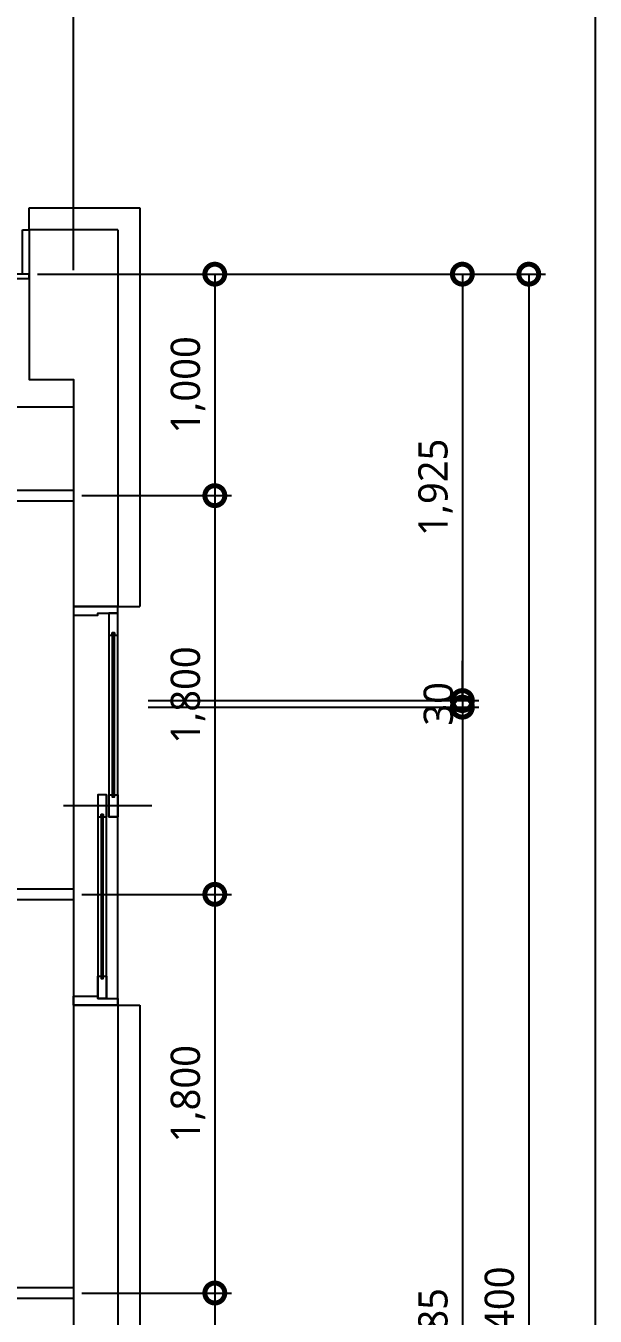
# Model space of a CAD drawing. Header units: inches. Extents: x 405346 to 489838, y -25612 to 14934.
# Drawn here: x 470280 to 472852, y 5202 to 11028 of the extents above; entities that cross this region are included whole.
import ezdxf
from ezdxf.enums import TextEntityAlignment as Align

# ---------------------------------------------------------------- set-up
doc = ezdxf.new("R2010")
doc.units = ezdxf.units.IN
doc.header["$LTSCALE"] = 200
doc.header["$MEASUREMENT"] = 0
for name, color, linetype in [('04_FUR', 6, 'Continuous'), ('07-DIM', 5, 'Continuous'), ('07-DIM WAL', 5, 'Continuous'), ('C-WIN', 4, 'Continuous'), ('CO-DO-FR', 7, 'Continuous'), ('CO-DOOR', 8, 'Continuous'), ('F-SYM', 7, 'Continuous'), ('FORM(YOURNAME)-11', 1, 'Continuous'), ('RC-LIGHT', 7, 'Continuous'), ('도면층2', 2, 'Continuous')]:
    doc.layers.add(name, color=color, linetype=linetype)
doc.styles.add('DAWIN', font='NanumSquareR.ttf')
doc.styles.add('YOURNAME', font='HY울릉도M.TTF')
doc.dimstyles.new('60', dxfattribs={"dimscale": 60, "dimtxt": 2.2, "dimasz": 3, "dimexe": 1.25, "dimexo": 0.625, "dimtad": 1, "dimdec": 0, "dimzin": 0, "dimdsep": 46, "dimlunit": 6, "dimtxsty": 'DAWIN', "dimblk1": 'DOTSMALL', "dimblk2": 'DOTSMALL', "dimsah": 1, "dimcen": 0.001, "dimclrd": 1, "dimclre": 1, "dimclrt": 7, "dimadec": 0, "dimazin": 0, "dimtfac": 1, "dimtdec": 0, "dimtix": 1, "dimtmove": 2, "dimatfit": 3, "dimldrblk": 'DOTSMALL', "dimfxl": 0, "dimtolj": 1, "dimtzin": 0, "dimarcsym": 0})

# ---------------------------------------------------------------- blocks, each defined once
blk = doc.blocks.new('FORM-PLAN')
at = {"layer": 'Defpoints', "color": 158}
blk.add_lwpolyline([(-69444, 53115), (-64, 53115), (-64, 1215), (-69444, 1215)], close=True, dxfattribs=at)
at = {"layer": 'FORM(YOURNAME)-11', "color": 3, "style": 'YOURNAME'}
for tag, height, p in [('1', 450, (9905, 18188)), ('2', 450, (9905, 17544)), ('3', 450, (9905, 16257)), ('4', 450, (9905, 14326)), ('5', 515, (9905, 12009)), ('6', 515, (9905, 9757)), ('7', 515, (9905, 7504)), ('8', 515, (9905, 5252)), ('9', 515, (9905, 2999)), ('10', 515, (5655, 811)), ('11', 515, (9905, 747)), ('12', 515, (5655, -1441)), ('13', 515, (9905, -1441))]:
    blk.add_attdef(tag, text='', height=height, dxfattribs=at).set_placement(p, align=Align.MIDDLE_RIGHT)
blk = doc.blocks.new('*U199')
at = {"layer": 'F-SYM', "xscale": 0.3000000000000001, "yscale": 0.3000000000000001, "zscale": 0.3000000000000001}
blk.add_blockref('FORM-PLAN', (472870.8, -2500.1), dxfattribs=at)
blk = doc.blocks.new('FLOOR')
at = {"layer": 'C-WIN'}
for points in [[(444742, 30547.5), (444942, 30547.5), (444942, 32347.5), (444742, 32347.5)], [(444942, 30547.5), (444942, 32347.5), (444742, 32347.5), (444742, 30547.5)]]:
    blk.add_lwpolyline(points, close=True, dxfattribs=at)
at = {"layer": 'CO-DO-FR'}
for points in [[(444512, 34047.5), (444542, 34047.5), (444542, 33847.5), (444512, 33847.5)], [(444942, 32347.5), (444742, 32347.5), (444742, 32317.5), (444742, 32317.5), (444742, 32307.5), (444852, 32307.5), (444852, 32317.5), (444942, 32317.5), (444942, 32347.5)], [(444942, 30547.5), (444742, 30547.5), (444742, 30577.5), (444742, 30577.5), (444742, 30587.5), (444852, 30587.5), (444852, 30577.5), (444942, 30577.5), (444942, 30547.5)]]:
    blk.add_lwpolyline(points, close=True, dxfattribs=at)
at = {"layer": 'CO-DOOR', "color": 251}
blk.add_line((445097, 31447.5), (444697, 31447.5), dxfattribs=at)
for points in [[(444902, 32317.5), (444902, 31397.5), (444942, 31397.5), (444942, 32317.5)], [(444892, 30577.5), (444892, 31497.5), (444852, 31497.5), (444852, 30577.5)]]:
    blk.add_lwpolyline(points, close=True, dxfattribs=at)
at = {"layer": 'CO-DOOR'}
for points in [[(444942, 32217.5), (444942, 32317.5), (444902, 32317.5), (444902, 32217.5), (444917, 32217.5), (444917, 32227.5), (444927, 32227.5), (444927, 32217.5), (444942, 32217.5)], [(444917, 32227.5), (444917, 31487.5), (444927, 31487.5), (444927, 32227.5)], [(444892, 31397.5), (444892, 31497.5), (444852, 31497.5), (444852, 31397.5), (444867, 31397.5), (444867, 31407.5), (444877, 31407.5), (444877, 31397.5), (444892, 31397.5)], [(444942, 31497.5), (444942, 31397.5), (444902, 31397.5), (444902, 31497.5), (444917, 31497.5), (444917, 31487.5), (444927, 31487.5), (444927, 31497.5), (444942, 31497.5)], [(444867, 31407.5), (444867, 30667.5), (444877, 30667.5), (444877, 31407.5)], [(444892, 30677.5), (444892, 30577.5), (444852, 30577.5), (444852, 30677.5), (444867, 30677.5), (444867, 30667.5), (444877, 30667.5), (444877, 30677.5), (444892, 30677.5)]]:
    blk.add_lwpolyline(points, close=True, dxfattribs=at)
at = {"layer": '도면층2', "color": 6}
for p, q in [((444542, 34047.5), (444542, 34147.5)), ((444542, 34147.5), (445042, 34147.5)), ((445042, 34147.5), (445042, 32347.5)), ((445042, 34147.5), (445042, 34047.5)), ((444942, 32347.5), (445042, 32347.5)), ((444942, 30547.5), (445042, 30547.5)), ((445042, 30547.5), (445042, 27747.5))]:
    blk.add_line(p, q, dxfattribs=at)
at = {"layer": '도면층2'}
for p, q in [((444542, 34047.5), (444542, 33372.5)), ((444942, 34047.5), (444542, 34047.5)), ((444542, 34047.5), (444542, 33372.5)), ((444942, 34047.5), (444942, 32347.5)), ((444542, 33372.5), (444742, 33372.5)), ((444742, 33372.5), (444742, 32347.5)), ((444942, 33372.5), (444942, 33372.5)), ((444742, 32347.5), (444942, 32347.5)), ((444742, 32347.5), (444942, 32347.5)), ((444742, 30547.5), (444742, 28347.5)), ((444742, 30547.5), (444942, 30547.5)), ((444742, 30547.5), (444942, 30547.5)), ((444942, 30547.5), (444942, 27747.5))]:
    blk.add_line(p, q, dxfattribs=at)
blk = doc.blocks.new('FLLLL')
at = {"layer": '04_FUR'}
for points in [[(470342, 9309.5), (466092, 9309.5), (466092, 9289.5), (470342, 9289.5), (470342, 9309.5)], [(470342, 9289.5), (470342, 8834.5), (470542, 8834.5), (470542, 8709.5), (466092, 8709.5), (466092, 9289.5)]]:
    blk.add_lwpolyline(points, dxfattribs=at)
at = {"color": 0}
blk.add_blockref('FLOOR', (25800, -24538), dxfattribs=at)
blk = doc.blocks.new('_DOTSMALL')
at = {"color": 0, "linetype": 'ByBlock', "const_width": 0.5}
blk.add_lwpolyline([(-0.0625, 0, 1), (0.0625, 0, 1)], format="xyb", close=True, dxfattribs=at)
blk = doc.blocks.new('*D100')
at = {"layer": '07-DIM', "color": 1, "lineweight": -2}
for p, q in [((470832, 9906.2), (472626.5, 9906.2)), ((472551.5, 9906.2), (472551.5, 506.2)), ((470832, 506.2), (472626.5, 506.2))]:
    blk.add_line(p, q, dxfattribs=at)
at = {"layer": 'Defpoints', "color": 0}
for p in [(470794.5, 9906.2), (470794.5, 506.2), (472551.5, 506.2)]:
    blk.add_point(p, dxfattribs=at)
at = {"layer": '07-DIM', "color": 1, "lineweight": -2, "xscale": 180, "yscale": 180, "zscale": 180}
for p, rotation in [((472551.5, 9906.2), 90), ((472551.5, 506.2), 270)]:
    blk.add_blockref('_DOTSMALL', p, dxfattribs=dict(at, rotation=rotation))
at = {"layer": '07-DIM', "color": 7, "insert": (472430.3, 5206.2), "char_height": 132, "attachment_point": 5, "rotation": 90, "style": 'DAWIN'}
blk.add_mtext('\\A1;9,400', dxfattribs=at)
blk = doc.blocks.new('*D102')
at = {"layer": '07-DIM', "color": 1, "lineweight": -2}
for p, q in [((470832, 9906.2), (472326.5, 9906.2)), ((472251.5, 9906.2), (472251.5, 7981.2)), ((470832, 7981.2), (472326.5, 7981.2))]:
    blk.add_line(p, q, dxfattribs=at)
at = {"layer": 'Defpoints', "color": 0}
for p in [(470794.5, 9906.2), (470794.5, 7981.2), (472251.5, 7981.2)]:
    blk.add_point(p, dxfattribs=at)
at = {"layer": '07-DIM', "color": 1, "lineweight": -2, "xscale": 180, "yscale": 180, "zscale": 180}
for p, rotation in [((472251.5, 9906.2), 90), ((472251.5, 7981.2), 270)]:
    blk.add_blockref('_DOTSMALL', p, dxfattribs=dict(at, rotation=rotation))
at = {"layer": '07-DIM', "color": 7, "insert": (472130.3, 8943.7), "char_height": 132, "attachment_point": 5, "rotation": 90, "style": 'DAWIN'}
blk.add_mtext('\\A1;1,925', dxfattribs=at)
blk = doc.blocks.new('*D103')
at = {"layer": '07-DIM', "color": 1, "lineweight": -2}
for p, q in [((472251.5, 7981.2), (472251.5, 8161.2)), ((470832, 7981.2), (472326.5, 7981.2)), ((470832, 7951.2), (472326.5, 7951.2)), ((472251.5, 7981.2), (472251.5, 7951.2)), ((472251.5, 7951.2), (472251.5, 7771.2))]:
    blk.add_line(p, q, dxfattribs=at)
at = {"layer": 'Defpoints', "color": 0}
for p in [(470794.5, 7981.2), (470794.5, 7951.2), (472251.5, 7951.2)]:
    blk.add_point(p, dxfattribs=at)
at = {"layer": '07-DIM', "color": 1, "lineweight": -2, "xscale": 180, "yscale": 180, "zscale": 180}
for p, rotation in [((472251.5, 7981.2), 270), ((472251.5, 7951.2), 90)]:
    blk.add_blockref('_DOTSMALL', p, dxfattribs=dict(at, rotation=rotation))
at = {"layer": '07-DIM', "color": 7, "insert": (472143.4, 7966.2), "char_height": 132, "attachment_point": 5, "rotation": 90, "style": 'DAWIN'}
blk.add_mtext('\\A1;30', dxfattribs=at)
blk = doc.blocks.new('*D104')
at = {"layer": '07-DIM', "color": 1, "lineweight": -2}
for p, q in [((470832, 7951.2), (472326.5, 7951.2)), ((472251.5, 7951.2), (472251.5, 2266.2)), ((470832, 2266.2), (472326.5, 2266.2))]:
    blk.add_line(p, q, dxfattribs=at)
at = {"layer": 'Defpoints', "color": 0}
for p in [(470794.5, 7951.2), (470794.5, 2266.2), (472251.5, 2266.2)]:
    blk.add_point(p, dxfattribs=at)
at = {"layer": '07-DIM', "color": 1, "lineweight": -2, "xscale": 180, "yscale": 180, "zscale": 180}
for p, rotation in [((472251.5, 7951.2), 90), ((472251.5, 2266.2), 270)]:
    blk.add_blockref('_DOTSMALL', p, dxfattribs=dict(at, rotation=rotation))
at = {"layer": '07-DIM', "color": 7, "insert": (472130.3, 5108.7), "char_height": 132, "attachment_point": 5, "rotation": 90, "style": 'DAWIN'}
blk.add_mtext('\\A1;5,685', dxfattribs=at)
blk = doc.blocks.new('*D108')
at = {"layer": '07-DIM WAL', "color": 1, "lineweight": -2}
for p, q in [((457194.5, 10003.7), (457194.5, 13209.4)), ((470494.5, 10003.7), (470494.5, 13209.4)), ((470494.5, 13134.4), (457194.5, 13134.4))]:
    blk.add_line(p, q, dxfattribs=at)
at = {"layer": 'Defpoints', "color": 0}
for p in [(457194.5, 13134.4), (457194.5, 9966.2), (470494.5, 9966.2)]:
    blk.add_point(p, dxfattribs=at)
at = {"layer": '07-DIM WAL', "color": 1, "lineweight": -2, "xscale": 180, "yscale": 180, "zscale": 180, "rotation": 180}
blk.add_blockref('_DOTSMALL', (457194.5, 13134.4), dxfattribs=at)
at = {"layer": '07-DIM WAL', "color": 1, "lineweight": -2, "xscale": 180, "yscale": 180, "zscale": 180}
blk.add_blockref('_DOTSMALL', (470494.5, 13134.4), dxfattribs=at)
at = {"layer": '07-DIM WAL', "color": 7, "insert": (463844.5, 13255.6), "char_height": 132, "attachment_point": 5, "style": 'DAWIN'}
blk.add_mtext('\\A1;13,300', dxfattribs=at)
blk = doc.blocks.new('*D111')
at = {"layer": '07-DIM WAL', "color": 1, "lineweight": -2}
for p, q in [((459994.5, 9943.7), (459994.5, 12909.4)), ((470494.5, 9923.7), (470494.5, 12909.4)), ((459994.5, 12834.4), (470494.5, 12834.4))]:
    blk.add_line(p, q, dxfattribs=at)
at = {"layer": 'Defpoints', "color": 0}
for p in [(470494.5, 12834.4), (459994.5, 9906.2), (470494.5, 9886.2)]:
    blk.add_point(p, dxfattribs=at)
at = {"layer": '07-DIM WAL', "color": 1, "lineweight": -2, "xscale": 180, "yscale": 180, "zscale": 180, "rotation": 180}
blk.add_blockref('_DOTSMALL', (459994.5, 12834.4), dxfattribs=at)
at = {"layer": '07-DIM WAL', "color": 1, "lineweight": -2, "xscale": 180, "yscale": 180, "zscale": 180}
blk.add_blockref('_DOTSMALL', (470494.5, 12834.4), dxfattribs=at)
at = {"layer": '07-DIM WAL', "color": 7, "insert": (465244.5, 12955.6), "char_height": 132, "attachment_point": 5, "style": 'DAWIN'}
blk.add_mtext('\\A1;10,500', dxfattribs=at)
blk = doc.blocks.new('*D112')
at = {"layer": '07-DIM WAL', "color": 1, "lineweight": -2}
for p, q in [((466044.5, 9806.2), (466044.5, 12609.4)), ((470494.5, 10003.7), (470494.5, 12609.4)), ((470494.5, 12534.4), (466044.5, 12534.4))]:
    blk.add_line(p, q, dxfattribs=at)
at = {"layer": 'Defpoints', "color": 0}
for p in [(466044.5, 12534.4), (470494.5, 9966.2), (466044.5, 9768.7)]:
    blk.add_point(p, dxfattribs=at)
at = {"layer": '07-DIM WAL', "color": 1, "lineweight": -2, "xscale": 180, "yscale": 180, "zscale": 180, "rotation": 180}
blk.add_blockref('_DOTSMALL', (466044.5, 12534.4), dxfattribs=at)
at = {"layer": '07-DIM WAL', "color": 1, "lineweight": -2, "xscale": 180, "yscale": 180, "zscale": 180}
blk.add_blockref('_DOTSMALL', (470494.5, 12534.4), dxfattribs=at)
at = {"layer": '07-DIM WAL', "color": 7, "insert": (468269.5, 12655.6), "char_height": 132, "attachment_point": 5, "style": 'DAWIN'}
blk.add_mtext('\\A1;4,450', dxfattribs=at)
blk = doc.blocks.new('*D140')
at = {"layer": 'Defpoints', "color": 0}
for p in [(470294.5, 9906.2), (470494.5, 8906.2), (471133.3, 8906.2)]:
    blk.add_point(p, dxfattribs=at)
at = {"layer": 'RC-LIGHT', "color": 1, "lineweight": -2}
for p, q in [((470332, 9906.2), (471208.3, 9906.2)), ((471133.3, 9906.2), (471133.3, 8906.2)), ((470532, 8906.2), (471208.3, 8906.2))]:
    blk.add_line(p, q, dxfattribs=at)
at = {"layer": 'RC-LIGHT', "color": 1, "lineweight": -2, "xscale": 180, "yscale": 180, "zscale": 180}
for p, rotation in [((471133.3, 9906.2), 90), ((471133.3, 8906.2), 270)]:
    blk.add_blockref('_DOTSMALL', p, dxfattribs=dict(at, rotation=rotation))
at = {"layer": 'RC-LIGHT', "color": 7, "insert": (471012.1, 9406.2), "char_height": 132, "attachment_point": 5, "rotation": 90, "style": 'DAWIN'}
blk.add_mtext('\\A1;1,000', dxfattribs=at)
blk = doc.blocks.new('*D141')
at = {"layer": 'Defpoints', "color": 0}
for p in [(470494.5, 8906.2), (470494.5, 7106.1), (471133.3, 7106.1)]:
    blk.add_point(p, dxfattribs=at)
at = {"layer": 'RC-LIGHT', "color": 1, "lineweight": -2}
for p, q in [((470532, 8906.2), (471208.3, 8906.2)), ((471133.3, 8906.2), (471133.3, 7106.1)), ((470532, 7106.1), (471208.3, 7106.1))]:
    blk.add_line(p, q, dxfattribs=at)
at = {"layer": 'RC-LIGHT', "color": 1, "lineweight": -2, "xscale": 180, "yscale": 180, "zscale": 180}
for p, rotation in [((471133.3, 8906.2), 90), ((471133.3, 7106.1), 270)]:
    blk.add_blockref('_DOTSMALL', p, dxfattribs=dict(at, rotation=rotation))
at = {"layer": 'RC-LIGHT', "color": 7, "insert": (471012.1, 8006.1), "char_height": 132, "attachment_point": 5, "rotation": 90, "style": 'DAWIN'}
blk.add_mtext('\\A1;1,800', dxfattribs=at)
blk = doc.blocks.new('*D142')
at = {"layer": 'Defpoints', "color": 0}
for p in [(470494.5, 7106.1), (470494.5, 5306.2), (471133.3, 5306.2)]:
    blk.add_point(p, dxfattribs=at)
at = {"layer": 'RC-LIGHT', "color": 1, "lineweight": -2}
for p, q in [((470532, 7106.1), (471208.3, 7106.1)), ((471133.3, 7106.1), (471133.3, 5306.2)), ((470532, 5306.2), (471208.3, 5306.2))]:
    blk.add_line(p, q, dxfattribs=at)
at = {"layer": 'RC-LIGHT', "color": 1, "lineweight": -2, "xscale": 180, "yscale": 180, "zscale": 180}
for p, rotation in [((471133.3, 7106.1), 90), ((471133.3, 5306.2), 270)]:
    blk.add_blockref('_DOTSMALL', p, dxfattribs=dict(at, rotation=rotation))
at = {"layer": 'RC-LIGHT', "color": 7, "insert": (471012.1, 6206.1), "char_height": 132, "attachment_point": 5, "rotation": 90, "style": 'DAWIN'}
blk.add_mtext('\\A1;1,800', dxfattribs=at)
blk = doc.blocks.new('*D143')
at = {"layer": 'Defpoints', "color": 0}
for p in [(470494.5, 5306.2), (470494.5, 3506.2), (471133.3, 3506.2)]:
    blk.add_point(p, dxfattribs=at)
at = {"layer": 'RC-LIGHT', "color": 1, "lineweight": -2}
for p, q in [((470532, 5306.2), (471208.3, 5306.2)), ((471133.3, 5306.2), (471133.3, 3506.2)), ((470532, 3506.2), (471208.3, 3506.2))]:
    blk.add_line(p, q, dxfattribs=at)
at = {"layer": 'RC-LIGHT', "color": 1, "lineweight": -2, "xscale": 180, "yscale": 180, "zscale": 180}
for p, rotation in [((471133.3, 5306.2), 90), ((471133.3, 3506.2), 270)]:
    blk.add_blockref('_DOTSMALL', p, dxfattribs=dict(at, rotation=rotation))
at = {"layer": 'RC-LIGHT', "color": 7, "insert": (471012.1, 4406.2), "char_height": 132, "attachment_point": 5, "rotation": 90, "style": 'DAWIN'}
blk.add_mtext('\\A1;1,800', dxfattribs=at)

msp = doc.modelspace()

# ---------------------------------------------------------------- linework, layer by layer
at = {"layer": 'RC-LIGHT'}
for points in [[(461177, 8931.2), (470494.5, 8931.2), (470494.5, 8881.2), (461177, 8881.2), (461177, 8931.2)], [(461177, 7131.2), (470494.5, 7131.2), (470494.5, 7081.2), (461177, 7081.2), (461177, 7131.2)], [(461177, 5331.2), (470494.5, 5331.2), (470494.5, 5281.2), (461177, 5281.2), (461177, 5331.2)]]:
    msp.add_lwpolyline(points, dxfattribs=at)

# ---------------------------------------------------------------- block references
msp.add_blockref('FLLLL', (-47.5, 596.7))
at = {"layer": '07-DIM WAL'}
msp.add_blockref('*U199', (0, 0), dxfattribs=at)

# ---------------------------------------------------------------- dimensions: what is measured, and where the dimension line sits
at = {"layer": '07-DIM'}
for base, p1, p2, picture, middle in [((472551.5, 506.2), (470794.5, 9906.2), (470794.5, 506.2), '*D100', (472430.3, 5206.2)), ((472251.5, 7981.2), (470794.5, 9906.2), (470794.5, 7981.2), '*D102', (472130.3, 8943.7)), ((472251.5, 7951.2), (470794.5, 7981.2), (470794.5, 7951.2), '*D103', (472143.4, 7966.2)), ((472251.5, 2266.2), (470794.5, 7951.2), (470794.5, 2266.2), '*D104', (472130.3, 5108.7))]:
    dim = msp.add_linear_dim(base=base, p1=p1, p2=p2, angle=90, dimstyle='60', dxfattribs=at)
    dim.commit()
    dim.dimension.update_dxf_attribs({"geometry": picture, "text_midpoint": middle})
at = {"layer": '07-DIM WAL'}
for base, p1, p2, picture, middle in [((457194.5, 13134.4), (470494.5, 9966.2), (457194.5, 9966.2), '*D108', (463844.5, 13255.6)), ((470494.5, 12834.4), (459994.5, 9906.2), (470494.5, 9886.2), '*D111', (465244.5, 12955.6)), ((466044.5, 12534.4), (470494.5, 9966.2), (466044.5, 9768.7), '*D112', (468269.5, 12655.6))]:
    dim = msp.add_linear_dim(base=base, p1=p1, p2=p2, dimstyle='60', dxfattribs=at)
    dim.commit()
    dim.dimension.update_dxf_attribs({"geometry": picture, "text_midpoint": middle})
at = {"layer": 'RC-LIGHT'}
for base, p1, p2, picture, middle in [((471133.3, 8906.2), (470294.5, 9906.2), (470494.5, 8906.2), '*D140', (471012.1, 9406.2)), ((471133.3, 7106.1), (470494.5, 8906.2), (470494.5, 7106.1), '*D141', (471012.1, 8006.1)), ((471133.3, 5306.2), (470494.5, 7106.1), (470494.5, 5306.2), '*D142', (471012.1, 6206.1)), ((471133.3, 3506.2), (470494.5, 5306.2), (470494.5, 3506.2), '*D143', (471012.1, 4406.2))]:
    dim = msp.add_linear_dim(base=base, p1=p1, p2=p2, angle=90, dimstyle='60', dxfattribs=at)
    dim.commit()
    dim.dimension.update_dxf_attribs({"geometry": picture, "text_midpoint": middle})

doc.saveas('drawing.dxf')
